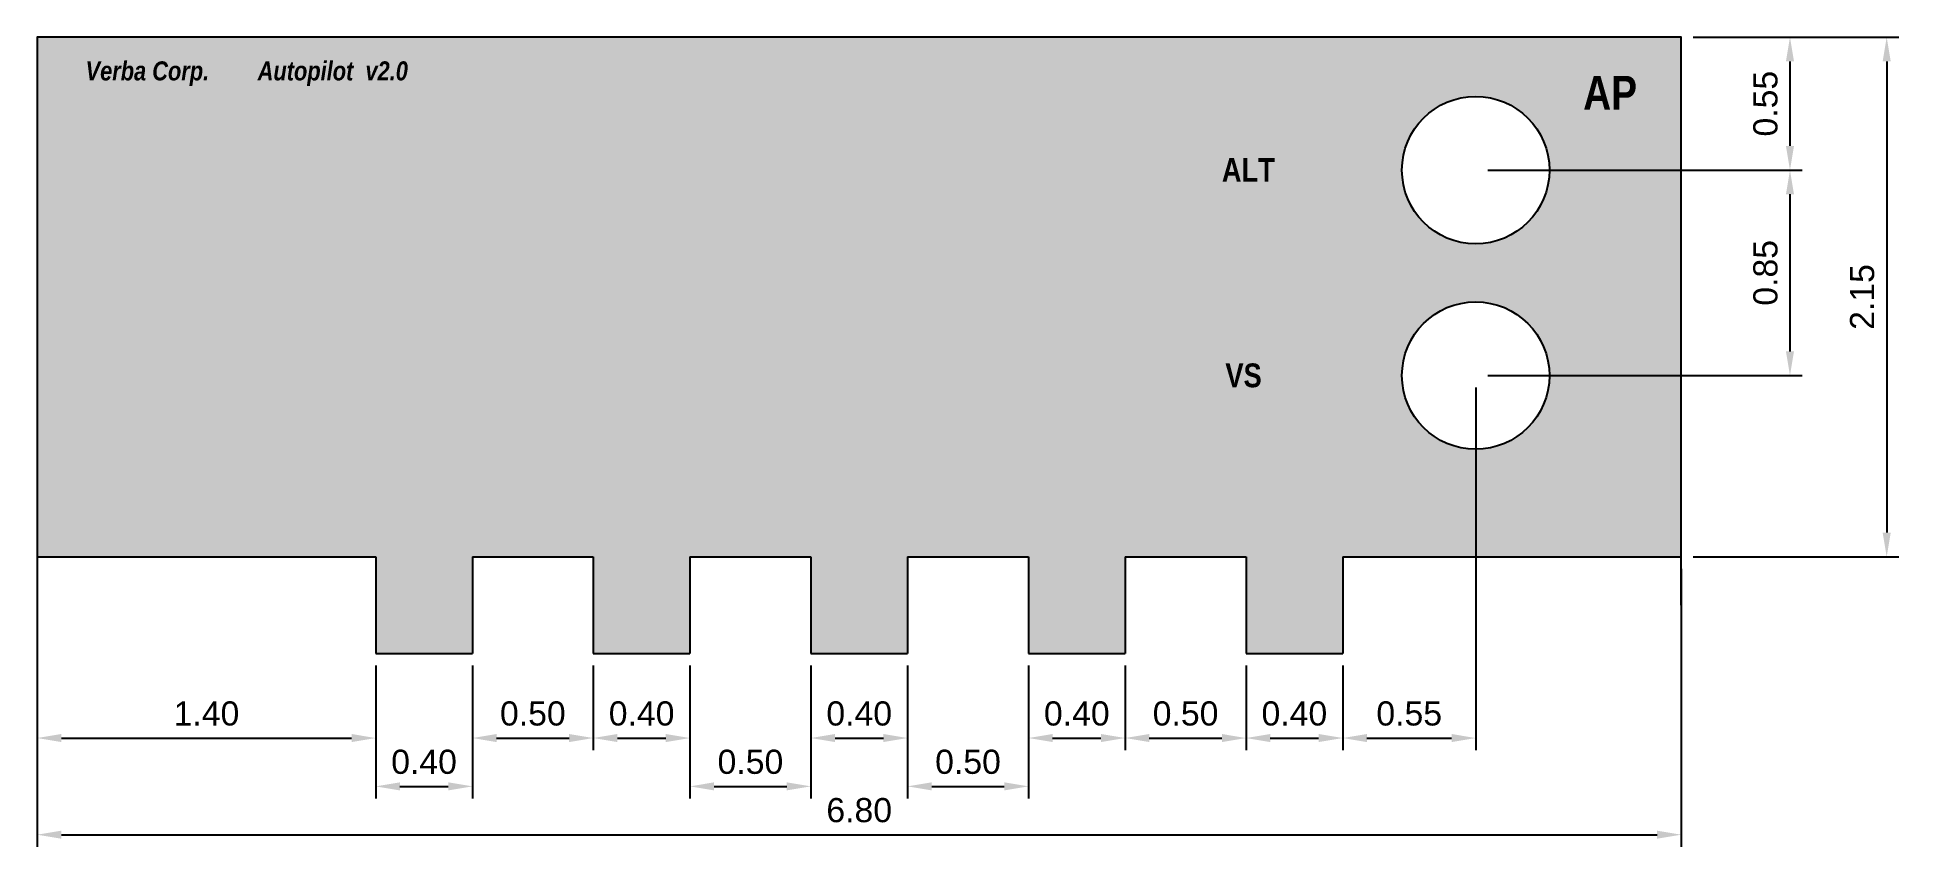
# Model space of a CAD drawing. Header units: inches. Extents: x 0 to 7.7, y -0.6 to 2.75.
import ezdxf

# ---------------------------------------------------------------- set-up
doc = ezdxf.new("R2010")
doc.units = ezdxf.units.IN
doc.layers.add('hrany', color=1, linetype='Continuous', transparency=0.2)
doc.layers.add('koty', color=5, linetype='Continuous')
doc.layers.add('text', color=255, linetype='Continuous')
doc.styles.get("Standard").update_dxf_attribs({"font": 'arial.ttf'})
doc.dimstyles.new('RadioStack_annotation_style', dxfattribs={"dimtxt": 0.1, "dimasz": 0.1, "dimexe": 0.05, "dimexo": 0.05, "dimgap": 0.05, "dimtad": 1, "dimzin": 1, "dimdsep": 46, "dimtxsty": 'Standard', "dimcen": 0.1, "dimclrd": 256, "dimadec": 0, "dimazin": 0, "dimtfac": 1, "dimtmove": 0, "dimatfit": 3, "dimfxl": 1, "dimarcsym": 0})

# ---------------------------------------------------------------- blocks, each defined once
blk = doc.blocks.new('*D3')
at = {"layer": 'Defpoints', "color": 0, "lineweight": -3, "transparency": 16777216}
for p in [(0, 0.6), (1.4, 0.2), (1.4, -0.15)]:
    blk.add_point(p, dxfattribs=at)
at = {"layer": 'koty', "color": 0, "lineweight": -2, "transparency": 16777216}
for p, q in [((0, 0.55), (0, -0.2)), ((1.4, 0.15), (1.4, -0.2))]:
    blk.add_line(p, q, dxfattribs=at)
at = {"layer": 'koty', "lineweight": -2, "transparency": 16777216}
blk.add_line((0.1, -0.15), (1.3, -0.15), dxfattribs=at)
at = {"layer": 'koty', "lineweight": -3, "transparency": 16777216}
for points in [[(0.1, -0.1333), (0.1, -0.1667), (0, -0.15)], [(1.3, -0.1333), (1.3, -0.1667), (1.4, -0.15)]]:
    blk.add_solid(points, dxfattribs=at)
at = {"layer": 'koty', "color": 0, "lineweight": -3, "transparency": 16777216, "insert": (0.7, -0.0489), "char_height": 0.1, "attachment_point": 5}
blk.add_mtext('1.40', dxfattribs=at)
blk = doc.blocks.new('*D4')
at = {"layer": 'Defpoints', "color": 0, "lineweight": -3, "transparency": 16777216}
for p in [(1.4, 0.2), (1.8, 0), (1.8, -0.35)]:
    blk.add_point(p, dxfattribs=at)
at = {"layer": 'koty', "color": 0, "lineweight": -2, "transparency": 16777216}
for p, q in [((1.4, 0.15), (1.4, -0.4)), ((1.8, -0.05), (1.8, -0.4))]:
    blk.add_line(p, q, dxfattribs=at)
at = {"layer": 'koty', "lineweight": -2, "transparency": 16777216}
blk.add_line((1.5, -0.35), (1.7, -0.35), dxfattribs=at)
at = {"layer": 'koty', "lineweight": -3, "transparency": 16777216}
for points in [[(1.5, -0.3333), (1.5, -0.3667), (1.4, -0.35)], [(1.7, -0.3333), (1.7, -0.3667), (1.8, -0.35)]]:
    blk.add_solid(points, dxfattribs=at)
at = {"layer": 'koty', "color": 0, "lineweight": -3, "transparency": 16777216, "insert": (1.6, -0.2489), "char_height": 0.1, "attachment_point": 5}
blk.add_mtext('0.40', dxfattribs=at)
blk = doc.blocks.new('*D5')
at = {"layer": 'Defpoints', "color": 0, "lineweight": -3, "transparency": 16777216}
for p in [(1.8, 0.2), (2.3, 0.2), (2.3, -0.15)]:
    blk.add_point(p, dxfattribs=at)
at = {"layer": 'koty', "color": 0, "lineweight": -2, "transparency": 16777216}
for p, q in [((1.8, 0.15), (1.8, -0.2)), ((2.3, 0.15), (2.3, -0.2))]:
    blk.add_line(p, q, dxfattribs=at)
at = {"layer": 'koty', "lineweight": -2, "transparency": 16777216}
blk.add_line((1.9, -0.15), (2.2, -0.15), dxfattribs=at)
at = {"layer": 'koty', "lineweight": -3, "transparency": 16777216}
for points in [[(1.9, -0.1333), (1.9, -0.1667), (1.8, -0.15)], [(2.2, -0.1333), (2.2, -0.1667), (2.3, -0.15)]]:
    blk.add_solid(points, dxfattribs=at)
at = {"layer": 'koty', "color": 0, "lineweight": -3, "transparency": 16777216, "insert": (2.05, -0.0489), "char_height": 0.1, "attachment_point": 5}
blk.add_mtext('0.50', dxfattribs=at)
blk = doc.blocks.new('*D6')
at = {"layer": 'Defpoints', "color": 0, "lineweight": -3, "transparency": 16777216}
for p in [(2.3, 0.2), (2.7, 0.2), (2.7, -0.15)]:
    blk.add_point(p, dxfattribs=at)
at = {"layer": 'koty', "color": 0, "lineweight": -2, "transparency": 16777216}
for p, q in [((2.3, 0.15), (2.3, -0.2)), ((2.7, 0.15), (2.7, -0.2))]:
    blk.add_line(p, q, dxfattribs=at)
at = {"layer": 'koty', "lineweight": -2, "transparency": 16777216}
blk.add_line((2.4, -0.15), (2.6, -0.15), dxfattribs=at)
at = {"layer": 'koty', "lineweight": -3, "transparency": 16777216}
for points in [[(2.4, -0.1333), (2.4, -0.1667), (2.3, -0.15)], [(2.6, -0.1333), (2.6, -0.1667), (2.7, -0.15)]]:
    blk.add_solid(points, dxfattribs=at)
at = {"layer": 'koty', "color": 0, "lineweight": -3, "transparency": 16777216, "insert": (2.5, -0.0489), "char_height": 0.1, "attachment_point": 5}
blk.add_mtext('0.40', dxfattribs=at)
blk = doc.blocks.new('*D7')
at = {"layer": 'Defpoints', "color": 0, "lineweight": -3, "transparency": 16777216}
for p in [(2.7, 0.2), (3.2, 0), (3.2, -0.35)]:
    blk.add_point(p, dxfattribs=at)
at = {"layer": 'koty', "color": 0, "lineweight": -2, "transparency": 16777216}
for p, q in [((2.7, 0.15), (2.7, -0.4)), ((3.2, -0.05), (3.2, -0.4))]:
    blk.add_line(p, q, dxfattribs=at)
at = {"layer": 'koty', "lineweight": -2, "transparency": 16777216}
blk.add_line((2.8, -0.35), (3.1, -0.35), dxfattribs=at)
at = {"layer": 'koty', "lineweight": -3, "transparency": 16777216}
for points in [[(2.8, -0.3333), (2.8, -0.3667), (2.7, -0.35)], [(3.1, -0.3333), (3.1, -0.3667), (3.2, -0.35)]]:
    blk.add_solid(points, dxfattribs=at)
at = {"layer": 'koty', "color": 0, "lineweight": -3, "transparency": 16777216, "insert": (2.95, -0.2489), "char_height": 0.1, "attachment_point": 5}
blk.add_mtext('0.50', dxfattribs=at)
blk = doc.blocks.new('*D8')
at = {"layer": 'Defpoints', "color": 0, "lineweight": -3, "transparency": 16777216}
for p in [(3.2, 0.2), (3.6, 0.2), (3.6, -0.15)]:
    blk.add_point(p, dxfattribs=at)
at = {"layer": 'koty', "color": 0, "lineweight": -2, "transparency": 16777216}
for p, q in [((3.2, 0.15), (3.2, -0.2)), ((3.6, 0.15), (3.6, -0.2))]:
    blk.add_line(p, q, dxfattribs=at)
at = {"layer": 'koty', "lineweight": -2, "transparency": 16777216}
blk.add_line((3.3, -0.15), (3.5, -0.15), dxfattribs=at)
at = {"layer": 'koty', "lineweight": -3, "transparency": 16777216}
for points in [[(3.3, -0.1333), (3.3, -0.1667), (3.2, -0.15)], [(3.5, -0.1333), (3.5, -0.1667), (3.6, -0.15)]]:
    blk.add_solid(points, dxfattribs=at)
at = {"layer": 'koty', "color": 0, "lineweight": -3, "transparency": 16777216, "insert": (3.4, -0.0489), "char_height": 0.1, "attachment_point": 5}
blk.add_mtext('0.40', dxfattribs=at)
blk = doc.blocks.new('*D9')
at = {"layer": 'Defpoints', "color": 0, "lineweight": -3, "transparency": 16777216}
for p in [(3.6, 0.2), (4.1, 0), (4.1, -0.35)]:
    blk.add_point(p, dxfattribs=at)
at = {"layer": 'koty', "color": 0, "lineweight": -2, "transparency": 16777216}
for p, q in [((3.6, 0.15), (3.6, -0.4)), ((4.1, -0.05), (4.1, -0.4))]:
    blk.add_line(p, q, dxfattribs=at)
at = {"layer": 'koty', "lineweight": -2, "transparency": 16777216}
blk.add_line((3.7, -0.35), (4, -0.35), dxfattribs=at)
at = {"layer": 'koty', "lineweight": -3, "transparency": 16777216}
for points in [[(3.7, -0.3333), (3.7, -0.3667), (3.6, -0.35)], [(4, -0.3333), (4, -0.3667), (4.1, -0.35)]]:
    blk.add_solid(points, dxfattribs=at)
at = {"layer": 'koty', "color": 0, "lineweight": -3, "transparency": 16777216, "insert": (3.85, -0.2489), "char_height": 0.1, "attachment_point": 5}
blk.add_mtext('0.50', dxfattribs=at)
blk = doc.blocks.new('*D10')
at = {"layer": 'Defpoints', "color": 0, "lineweight": -3, "transparency": 16777216}
for p in [(4.1, 0.2), (4.5, 0.2), (4.5, -0.15)]:
    blk.add_point(p, dxfattribs=at)
at = {"layer": 'koty', "color": 0, "lineweight": -2, "transparency": 16777216}
for p, q in [((4.1, 0.15), (4.1, -0.2)), ((4.5, 0.15), (4.5, -0.2))]:
    blk.add_line(p, q, dxfattribs=at)
at = {"layer": 'koty', "lineweight": -2, "transparency": 16777216}
blk.add_line((4.2, -0.15), (4.4, -0.15), dxfattribs=at)
at = {"layer": 'koty', "lineweight": -3, "transparency": 16777216}
for points in [[(4.2, -0.1333), (4.2, -0.1667), (4.1, -0.15)], [(4.4, -0.1333), (4.4, -0.1667), (4.5, -0.15)]]:
    blk.add_solid(points, dxfattribs=at)
at = {"layer": 'koty', "color": 0, "lineweight": -3, "transparency": 16777216, "insert": (4.3, -0.0489), "char_height": 0.1, "attachment_point": 5}
blk.add_mtext('0.40', dxfattribs=at)
blk = doc.blocks.new('*D11')
at = {"layer": 'Defpoints', "color": 0, "lineweight": -3, "transparency": 16777216}
for p in [(4.5, 0.2), (5, 0.2), (5, -0.15)]:
    blk.add_point(p, dxfattribs=at)
at = {"layer": 'koty', "color": 0, "lineweight": -2, "transparency": 16777216}
for p, q in [((4.5, 0.15), (4.5, -0.2)), ((5, 0.15), (5, -0.2))]:
    blk.add_line(p, q, dxfattribs=at)
at = {"layer": 'koty', "lineweight": -2, "transparency": 16777216}
blk.add_line((4.6, -0.15), (4.9, -0.15), dxfattribs=at)
at = {"layer": 'koty', "lineweight": -3, "transparency": 16777216}
for points in [[(4.6, -0.1333), (4.6, -0.1667), (4.5, -0.15)], [(4.9, -0.1333), (4.9, -0.1667), (5, -0.15)]]:
    blk.add_solid(points, dxfattribs=at)
at = {"layer": 'koty', "color": 0, "lineweight": -3, "transparency": 16777216, "insert": (4.75, -0.0489), "char_height": 0.1, "attachment_point": 5}
blk.add_mtext('0.50', dxfattribs=at)
blk = doc.blocks.new('*D12')
at = {"layer": 'Defpoints', "color": 0, "lineweight": -3, "transparency": 16777216}
for p in [(5, 0.2), (5.4, 0.2), (5.4, -0.15)]:
    blk.add_point(p, dxfattribs=at)
at = {"layer": 'koty', "color": 0, "lineweight": -2, "transparency": 16777216}
for p, q in [((5, 0.15), (5, -0.2)), ((5.4, 0.15), (5.4, -0.2))]:
    blk.add_line(p, q, dxfattribs=at)
at = {"layer": 'koty', "lineweight": -2, "transparency": 16777216}
blk.add_line((5.1, -0.15), (5.3, -0.15), dxfattribs=at)
at = {"layer": 'koty', "lineweight": -3, "transparency": 16777216}
for points in [[(5.1, -0.1333), (5.1, -0.1667), (5, -0.15)], [(5.3, -0.1333), (5.3, -0.1667), (5.4, -0.15)]]:
    blk.add_solid(points, dxfattribs=at)
at = {"layer": 'koty', "color": 0, "lineweight": -3, "transparency": 16777216, "insert": (5.2, -0.0489), "char_height": 0.1, "attachment_point": 5}
blk.add_mtext('0.40', dxfattribs=at)
blk = doc.blocks.new('*D13')
at = {"layer": 'Defpoints', "color": 0, "lineweight": -3, "transparency": 16777216}
for p in [(0, 0.6), (6.8, 0.6), (6.8, -0.55)]:
    blk.add_point(p, dxfattribs=at)
at = {"layer": 'koty', "color": 0, "lineweight": -2, "transparency": 16777216}
for p, q in [((0, 0.55), (0, -0.6)), ((6.8, 0.55), (6.8, -0.6))]:
    blk.add_line(p, q, dxfattribs=at)
at = {"layer": 'koty', "lineweight": -2, "transparency": 16777216}
blk.add_line((0.1, -0.55), (6.7, -0.55), dxfattribs=at)
at = {"layer": 'koty', "lineweight": -3, "transparency": 16777216}
for points in [[(0.1, -0.5333), (0.1, -0.5667), (0, -0.55)], [(6.7, -0.5333), (6.7, -0.5667), (6.8, -0.55)]]:
    blk.add_solid(points, dxfattribs=at)
at = {"layer": 'koty', "color": 0, "lineweight": -3, "transparency": 16777216, "insert": (3.4, -0.4489), "char_height": 0.1, "attachment_point": 5}
blk.add_mtext('6.80', dxfattribs=at)
blk = doc.blocks.new('*D14')
at = {"layer": 'Defpoints', "color": 0, "lineweight": -3, "transparency": 16777216}
for p in [(5.95, 1.35), (5.4, 0.2), (5.95, -0.15)]:
    blk.add_point(p, dxfattribs=at)
at = {"layer": 'koty', "color": 0, "lineweight": -2, "transparency": 16777216}
for p, q in [((5.95, 1.3), (5.95, -0.2)), ((5.4, 0.15), (5.4, -0.2))]:
    blk.add_line(p, q, dxfattribs=at)
at = {"layer": 'koty', "lineweight": -2, "transparency": 16777216}
blk.add_line((5.5, -0.15), (5.85, -0.15), dxfattribs=at)
at = {"layer": 'koty', "lineweight": -3, "transparency": 16777216}
for points in [[(5.5, -0.1333), (5.5, -0.1667), (5.4, -0.15)], [(5.85, -0.1333), (5.85, -0.1667), (5.95, -0.15)]]:
    blk.add_solid(points, dxfattribs=at)
at = {"layer": 'koty', "color": 0, "lineweight": -3, "transparency": 16777216, "insert": (5.675, -0.0489), "char_height": 0.1, "attachment_point": 5}
blk.add_mtext('0.55', dxfattribs=at)
blk = doc.blocks.new('*D15')
at = {"layer": 'Defpoints', "color": 0, "lineweight": -3, "transparency": 16777216}
for p in [(6.8, 2.75), (5.95, 2.2), (7.25, 2.2)]:
    blk.add_point(p, dxfattribs=at)
at = {"layer": 'koty', "color": 0, "lineweight": -2, "transparency": 16777216}
for p, q in [((6.85, 2.75), (7.3, 2.75)), ((6, 2.2), (7.3, 2.2))]:
    blk.add_line(p, q, dxfattribs=at)
at = {"layer": 'koty', "lineweight": -2, "transparency": 16777216}
blk.add_line((7.25, 2.65), (7.25, 2.3), dxfattribs=at)
at = {"layer": 'koty', "lineweight": -3, "transparency": 16777216}
for points in [[(7.2333, 2.65), (7.2667, 2.65), (7.25, 2.75)], [(7.2333, 2.3), (7.2667, 2.3), (7.25, 2.2)]]:
    blk.add_solid(points, dxfattribs=at)
at = {"layer": 'koty', "color": 0, "lineweight": -3, "transparency": 16777216, "insert": (7.1489, 2.475), "char_height": 0.1, "attachment_point": 5, "rotation": 90}
blk.add_mtext('0.55', dxfattribs=at)
blk = doc.blocks.new('*D16')
at = {"layer": 'Defpoints', "color": 0, "lineweight": -3, "transparency": 16777216}
for p in [(5.95, 2.2), (5.95, 1.35), (7.25, 1.35)]:
    blk.add_point(p, dxfattribs=at)
at = {"layer": 'koty', "color": 0, "lineweight": -2, "transparency": 16777216}
for p, q in [((6, 2.2), (7.3, 2.2)), ((6, 1.35), (7.3, 1.35))]:
    blk.add_line(p, q, dxfattribs=at)
at = {"layer": 'koty', "lineweight": -2, "transparency": 16777216}
blk.add_line((7.25, 2.1), (7.25, 1.45), dxfattribs=at)
at = {"layer": 'koty', "lineweight": -3, "transparency": 16777216}
for points in [[(7.2333, 2.1), (7.2667, 2.1), (7.25, 2.2)], [(7.2333, 1.45), (7.2667, 1.45), (7.25, 1.35)]]:
    blk.add_solid(points, dxfattribs=at)
at = {"layer": 'koty', "color": 0, "lineweight": -3, "transparency": 16777216, "insert": (7.1489, 1.775), "char_height": 0.1, "attachment_point": 5, "rotation": 90}
blk.add_mtext('0.85', dxfattribs=at)
blk = doc.blocks.new('*D17')
at = {"layer": 'Defpoints', "color": 0, "lineweight": -3, "transparency": 16777216}
for p in [(6.8, 2.75), (6.8, 0.6), (7.65, 0.6)]:
    blk.add_point(p, dxfattribs=at)
at = {"layer": 'koty', "color": 0, "lineweight": -2, "transparency": 16777216}
for p, q in [((6.85, 2.75), (7.7, 2.75)), ((6.85, 0.6), (7.7, 0.6))]:
    blk.add_line(p, q, dxfattribs=at)
at = {"layer": 'koty', "lineweight": -2, "transparency": 16777216}
blk.add_line((7.65, 2.65), (7.65, 0.7), dxfattribs=at)
at = {"layer": 'koty', "lineweight": -3, "transparency": 16777216}
for points in [[(7.6333, 2.65), (7.6667, 2.65), (7.65, 2.75)], [(7.6333, 0.7), (7.6667, 0.7), (7.65, 0.6)]]:
    blk.add_solid(points, dxfattribs=at)
at = {"layer": 'koty', "color": 0, "lineweight": -3, "transparency": 16777216, "insert": (7.5489, 1.675), "char_height": 0.1, "attachment_point": 5, "rotation": 90}
blk.add_mtext('2.15', dxfattribs=at)

msp = doc.modelspace()

# ---------------------------------------------------------------- hatches: boundary and pattern name
at = {"layer": 'hrany', "lineweight": -3}
h = msp.add_hatch(color=256, dxfattribs=at)
h.dxf.hatch_style = 1
h.paths.add_polyline_path([(1.4, 0.6), (1.4, 0.2), (1.8, 0.2), (1.8, 0.6), (2.3, 0.6), (2.3, 0.2), (2.7, 0.2), (2.7, 0.6), (3.2, 0.6), (3.2, 0.2), (3.6, 0.2), (3.6, 0.6), (4.1, 0.6), (4.1, 0.2), (4.5, 0.2), (4.5, 0.6), (5, 0.6), (5, 0.2), (5.4, 0.2), (5.4, 0.6), (6.8, 0.6), (6.8, 2.75), (0, 2.75), (0, 0.6)])
h.paths.add_polyline_path([(6.255, 1.35, -1), (5.645, 1.35, -1)], flags=16)
h.paths.add_polyline_path([(5.645, 2.2, -1), (6.255, 2.2, -1)], flags=16)

# ---------------------------------------------------------------- linework, layer by layer
for p, q in [((0, 0.6), (1.4, 0.6)), ((1.4, 0.6), (1.4, 0.2)), ((1.8, 0.6), (1.8, 0.2)), ((1.8, 0.6), (2.3, 0.6)), ((2.3, 0.6), (2.3, 0.2)), ((2.7, 0.6), (2.7, 0.2)), ((2.7, 0.6), (3.2, 0.6)), ((3.2, 0.6), (3.2, 0.2)), ((3.6, 0.6), (3.6, 0.2)), ((3.6, 0.6), (4.1, 0.6)), ((4.1, 0.6), (4.1, 0.2)), ((4.5, 0.6), (4.5, 0.2)), ((4.5, 0.6), (5, 0.6)), ((5, 0.6), (5, 0.2)), ((5.4, 0.6), (5.4, 0.2)), ((5.4, 0.6), (6.8, 0.6))]:
    msp.add_line(p, q, dxfattribs=at)
for points in [[(6.8, 0.4), (6.8, 2.75), (0, 2.75), (0, 0.4)], [(1.4, 0.2), (1.8, 0.2)], [(2.3, 0.2), (2.7, 0.2)], [(3.2, 0.2), (3.6, 0.2)], [(4.1, 0.2), (4.5, 0.2)], [(5, 0.2), (5.4, 0.2)]]:
    msp.add_lwpolyline(points, dxfattribs=at)
for centre in [(5.95, 2.2), (5.95, 1.35)]:
    msp.add_circle(centre, 0.305, dxfattribs=at)

# ---------------------------------------------------------------- texts
at = {"layer": 'text'}
for s, insert, char_height, attachment_point in [('{\\fArial Narrow|b1|i1|c0|p34;Verba Corp.        Autopilot  v2.0}', (0.2, 2.65), 0.07874, 1), ('{\\fArial Narrow|b1|i0|c0|p34; \\P AP}', (6.35, 2.45), 0.14, 7)]:
    msp.add_mtext(s, dxfattribs=dict(at, insert=insert, char_height=char_height, attachment_point=attachment_point))
at = {"layer": 'text', "color": 121, "char_height": 0.098425, "attachment_point": 1}
for s, insert in [('{\\fArial Narrow|b1|i0|c0|p34;\\C256;ALT}', (4.9, 2.25)), ('{\\fArial Narrow|b1|i0|c0|p34;\\C256;VS}', (4.9146, 1.4))]:
    msp.add_mtext(s, dxfattribs=dict(at, insert=insert))

# ---------------------------------------------------------------- dimensions: what is measured, and where the dimension line sits
at = {"layer": 'koty', "lineweight": -3}
for base, p1, p2, picture, middle in [((7.25, 2.2), (6.8, 2.75), (5.95, 2.2), '*D15', (7.1489, 2.475)), ((7.65, 0.6), (6.8, 2.75), (6.8, 0.6), '*D17', (7.5489, 1.675)), ((7.25, 1.35), (5.95, 2.2), (5.95, 1.35), '*D16', (7.1489, 1.775))]:
    dim = msp.add_linear_dim(base=base, p1=p1, p2=p2, angle=90, dimstyle='RadioStack_annotation_style', dxfattribs=at)
    dim.commit()
    dim.dimension.update_dxf_attribs({"geometry": picture, "text_midpoint": middle})
for base, p1, p2, picture, middle in [((5.95, -0.15), (5.4, 0.2), (5.95, 1.35), '*D14', (5.675, -0.0489)), ((1.4, -0.15), (0, 0.6), (1.4, 0.2), '*D3', (0.7, -0.0489)), ((6.8, -0.55), (0, 0.6), (6.8, 0.6), '*D13', (3.4, -0.4489)), ((1.8, -0.35), (1.4, 0.2), (1.8, 0), '*D4', (1.6, -0.2489)), ((2.3, -0.15), (1.8, 0.2), (2.3, 0.2), '*D5', (2.05, -0.0489)), ((2.7, -0.15), (2.3, 0.2), (2.7, 0.2), '*D6', (2.5, -0.0489)), ((3.2, -0.35), (2.7, 0.2), (3.2, 0), '*D7', (2.95, -0.2489)), ((3.6, -0.15), (3.2, 0.2), (3.6, 0.2), '*D8', (3.4, -0.0489)), ((4.1, -0.35), (3.6, 0.2), (4.1, 0), '*D9', (3.85, -0.2489)), ((4.5, -0.15), (4.1, 0.2), (4.5, 0.2), '*D10', (4.3, -0.0489)), ((5, -0.15), (4.5, 0.2), (5, 0.2), '*D11', (4.75, -0.0489)), ((5.4, -0.15), (5, 0.2), (5.4, 0.2), '*D12', (5.2, -0.0489))]:
    dim = msp.add_linear_dim(base=base, p1=p1, p2=p2, dimstyle='RadioStack_annotation_style', dxfattribs=at)
    dim.commit()
    dim.dimension.update_dxf_attribs({"geometry": picture, "text_midpoint": middle})

doc.saveas('drawing.dxf')
